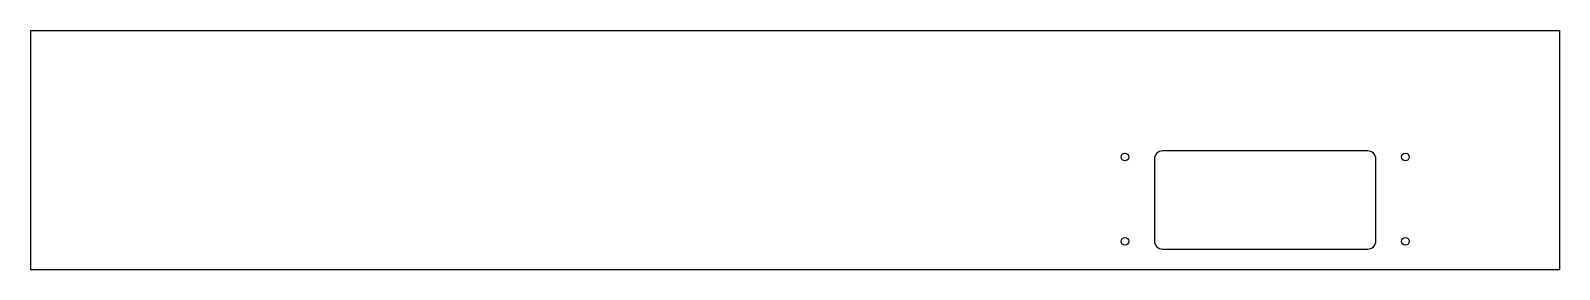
# Model space of a CAD drawing. Header units: millimetres. Extents: x -559 to 133, y 0 to 108.
import ezdxf

# ---------------------------------------------------------------- set-up
doc = ezdxf.new("R2010")
doc.units = ezdxf.units.MM

msp = doc.modelspace()

# ---------------------------------------------------------------- linework, layer by layer
at = {"color": 7, "linetype": 'Continuous', "lineweight": 25}
for p, q in [((-558.927, 107.95), (-558.927, 0)), ((-558.927, 107.95), (133.223, 107.95)), ((133.223, 107.95), (133.223, 0)), ((-50.165, 49.784), (-50.165, 12.954)), ((46.355, 53.594), (-46.355, 53.594)), ((50.165, 12.954), (50.165, 49.784)), ((-46.355, 9.144), (46.355, 9.144)), ((-558.927, 0), (133.223, 0))]:
    msp.add_line(p, q, dxfattribs=at)
at = {"color": 7, "linetype": 'Continuous'}
msp.add_line((133.223, 107.95), (133.223, 0), dxfattribs=at)
at = {"color": 7, "linetype": 'Continuous', "lineweight": 25}
for centre in [(-63.5, 50.8), (63.5, 50.8), (-63.5, 12.7), (63.5, 12.7)]:
    msp.add_circle(centre, 1.746, dxfattribs=at)
for centre, start, end in [((-46.355, 49.784), 90, 180), ((46.355, 49.784), 0, 90), ((-46.355, 12.954), 180, 270), ((46.355, 12.954), 270, 0)]:
    msp.add_arc(centre, 3.81, start, end, dxfattribs=at)

doc.saveas('drawing.dxf')
